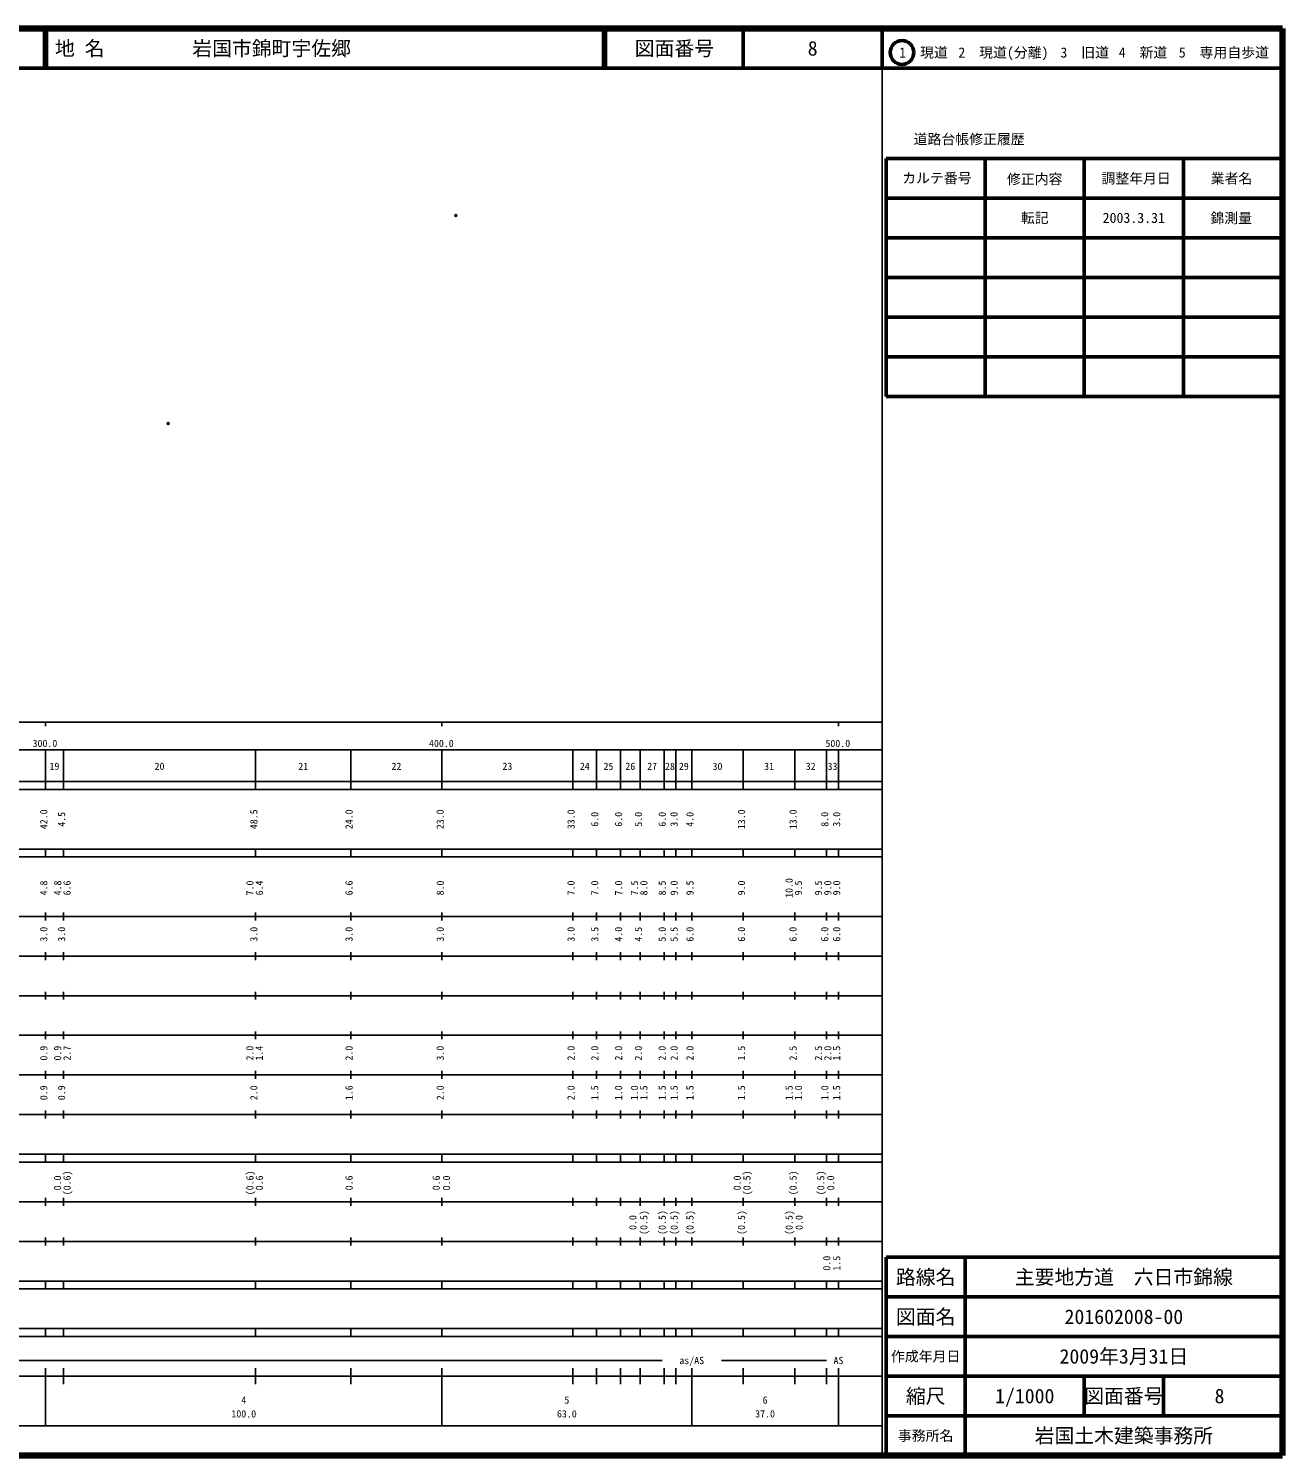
# Model space of a CAD drawing. Units: millimetres on the paper. Extents: x 40 to 680, y 20 to 380.
# Drawn here: x 363.7 to 680, y 20 to 380 of the extents above; entities that cross this region are included whole.
import ezdxf
from ezdxf.enums import TextEntityAlignment as Align

# ---------------------------------------------------------------- set-up
doc = ezdxf.new("R2010")
doc.units = ezdxf.units.MM
doc.header["$PDMODE"] = 32
doc.header["$PDSIZE"] = 0.5
doc.layers.add('M-OTRS', color=6, linetype='Continuous')
doc.layers.add('M-TTL-TXT', color=7, linetype='Continuous')
for name, color, linetype, lineweight in [('M-TTL', 2, 'Continuous', 140), ('M-TTL-BAND', 7, 'Continuous', 25), ('M-TTL-FRAM', 2, 'Continuous', 50), ('M-TTL-LINE', 7, 'Continuous', 50)]:
    doc.layers.add(name, color=color, linetype=linetype, lineweight=lineweight)
doc.styles.add('ＭＳ ゴシック', font='')
doc.styles.get('ＭＳ ゴシック').set_extended_font_data('MS Gothic')

msp = doc.modelspace()

# ---------------------------------------------------------------- linework, layer by layer
at = {"layer": 'M-OTRS'}
for p in [(471.464, 332.841), (398.924, 280.358)]:
    msp.add_point(p, dxfattribs=at)
at = {"layer": 'M-TTL'}
for p, q in [((680, 380), (40, 380)), ((680, 20), (680, 380)), ((40, 20), (680, 20))]:
    msp.add_line(p, q, dxfattribs=at)
at = {"layer": 'M-TTL-BAND'}
for p, q in [((579, 20), (579, 370)), ((40, 205), (579, 205)), ((368, 205), (368, 204)), ((468, 205), (468, 204)), ((568, 205), (568, 204)), ((68, 198), (579, 198)), ((368, 188), (368, 198)), ((372.5, 188), (372.5, 198)), ((421, 188), (421, 198)), ((445, 188), (445, 198)), ((468, 188), (468, 198)), ((501, 188), (501, 198)), ((507, 188), (507, 198)), ((513, 188), (513, 198)), ((518, 188), (518, 198)), ((524, 188), (524, 198)), ((527, 188), (527, 198)), ((531, 188), (531, 198)), ((544, 188), (544, 198)), ((557, 188), (557, 198)), ((565, 188), (565, 198)), ((568, 188), (568, 198)), ((40, 190), (579, 190)), ((40, 188), (579, 188)), ((40, 173), (579, 173)), ((368, 171), (368, 173)), ((372.5, 171), (372.5, 173)), ((421, 171), (421, 173)), ((445, 171), (445, 173)), ((468, 171), (468, 173)), ((501, 171), (501, 173)), ((507, 171), (507, 173)), ((513, 171), (513, 173)), ((518, 171), (518, 173)), ((524, 171), (524, 173)), ((527, 171), (527, 173)), ((531, 171), (531, 173)), ((544, 171), (544, 173)), ((557, 171), (557, 173)), ((565, 171), (565, 173)), ((568, 171), (568, 173)), ((40, 171), (579, 171)), ((40, 156), (579, 156)), ((368, 155), (368, 157)), ((372.5, 155), (372.5, 157)), ((421, 155), (421, 157)), ((445, 155), (445, 157)), ((468, 155), (468, 157)), ((501, 155), (501, 157)), ((507, 155), (507, 157)), ((513, 155), (513, 157)), ((518, 155), (518, 157)), ((524, 155), (524, 157)), ((527, 155), (527, 157)), ((531, 155), (531, 157)), ((544, 155), (544, 157)), ((557, 155), (557, 157)), ((565, 155), (565, 157)), ((568, 155), (568, 157)), ((46, 146), (579, 146)), ((368, 145), (368, 147)), ((372.5, 145), (372.5, 147)), ((421, 145), (421, 147)), ((445, 145), (445, 147)), ((468, 145), (468, 147)), ((501, 145), (501, 147)), ((507, 145), (507, 147)), ((513, 145), (513, 147)), ((518, 145), (518, 147)), ((524, 145), (524, 147)), ((527, 145), (527, 147)), ((531, 145), (531, 147)), ((544, 145), (544, 147)), ((557, 145), (557, 147)), ((565, 145), (565, 147)), ((568, 145), (568, 147)), ((368, 135), (368, 137)), ((372.5, 135), (372.5, 137)), ((421, 135), (421, 137)), ((445, 135), (445, 137)), ((468, 135), (468, 137)), ((501, 135), (501, 137)), ((507, 135), (507, 137)), ((513, 135), (513, 137)), ((518, 135), (518, 137)), ((524, 135), (524, 137)), ((527, 135), (527, 137)), ((531, 135), (531, 137)), ((544, 135), (544, 137)), ((557, 135), (557, 137)), ((565, 135), (565, 137)), ((568, 135), (568, 137)), ((52, 136), (579, 136)), ((46, 126), (579, 126)), ((368, 125), (368, 127)), ((372.5, 125), (372.5, 127)), ((421, 125), (421, 127)), ((445, 125), (445, 127)), ((468, 125), (468, 127)), ((501, 125), (501, 127)), ((507, 125), (507, 127)), ((513, 125), (513, 127)), ((518, 125), (518, 127)), ((524, 125), (524, 127)), ((527, 125), (527, 127)), ((531, 125), (531, 127)), ((544, 125), (544, 127)), ((557, 125), (557, 127)), ((565, 125), (565, 127)), ((568, 125), (568, 127)), ((52, 116), (579, 116)), ((368, 115), (368, 117)), ((372.5, 115), (372.5, 117)), ((421, 115), (421, 117)), ((445, 115), (445, 117)), ((468, 115), (468, 117)), ((501, 115), (501, 117)), ((507, 115), (507, 117)), ((513, 115), (513, 117)), ((518, 115), (518, 117)), ((524, 115), (524, 117)), ((527, 115), (527, 117)), ((531, 115), (531, 117)), ((544, 115), (544, 117)), ((557, 115), (557, 117)), ((565, 115), (565, 117)), ((568, 115), (568, 117)), ((46, 106), (579, 106)), ((368, 105), (368, 107)), ((372.5, 105), (372.5, 107)), ((421, 105), (421, 107)), ((445, 105), (445, 107)), ((468, 105), (468, 107)), ((501, 105), (501, 107)), ((507, 105), (507, 107)), ((513, 105), (513, 107)), ((518, 105), (518, 107)), ((524, 105), (524, 107)), ((527, 105), (527, 107)), ((531, 105), (531, 107)), ((544, 105), (544, 107)), ((557, 105), (557, 107)), ((565, 105), (565, 107)), ((568, 105), (568, 107)), ((40, 96), (579, 96)), ((40, 94), (579, 94)), ((368, 94), (368, 96)), ((372.5, 94), (372.5, 96)), ((421, 94), (421, 96)), ((445, 94), (445, 96)), ((468, 94), (468, 96)), ((501, 94), (501, 96)), ((507, 94), (507, 96)), ((513, 94), (513, 96)), ((518, 94), (518, 96)), ((524, 94), (524, 96)), ((527, 94), (527, 96)), ((531, 94), (531, 96)), ((544, 94), (544, 96)), ((557, 94), (557, 96)), ((565, 94), (565, 96)), ((568, 94), (568, 96)), ((49, 84), (579, 84)), ((368, 83), (368, 85)), ((372.5, 83), (372.5, 85)), ((421, 83), (421, 85)), ((445, 83), (445, 85)), ((468, 83), (468, 85)), ((501, 83), (501, 85)), ((507, 83), (507, 85)), ((513, 83), (513, 85)), ((518, 83), (518, 85)), ((524, 83), (524, 85)), ((527, 83), (527, 85)), ((531, 83), (531, 85)), ((544, 83), (544, 85)), ((557, 83), (557, 85)), ((565, 83), (565, 85)), ((568, 83), (568, 85)), ((40, 74), (579, 74)), ((368, 73), (368, 75)), ((372.5, 73), (372.5, 75)), ((421, 73), (421, 75)), ((445, 73), (445, 75)), ((468, 73), (468, 75)), ((501, 73), (501, 75)), ((507, 73), (507, 75)), ((513, 73), (513, 75)), ((518, 73), (518, 75)), ((524, 73), (524, 75)), ((527, 73), (527, 75)), ((531, 73), (531, 75)), ((544, 73), (544, 75)), ((557, 73), (557, 75)), ((565, 73), (565, 75)), ((568, 73), (568, 75)), ((40, 64), (579, 64)), ((40, 62), (579, 62)), ((368, 62), (368, 64)), ((372.5, 62), (372.5, 64)), ((421, 62), (421, 64)), ((445, 62), (445, 64)), ((468, 62), (468, 64)), ((501, 62), (501, 64)), ((507, 62), (507, 64)), ((513, 62), (513, 64)), ((518, 62), (518, 64)), ((524, 62), (524, 64)), ((527, 62), (527, 64)), ((531, 62), (531, 64)), ((544, 62), (544, 64)), ((557, 62), (557, 64)), ((565, 62), (565, 64)), ((568, 62), (568, 64)), ((40, 52), (579, 52)), ((368, 50), (368, 52)), ((372.5, 50), (372.5, 52)), ((421, 50), (421, 52)), ((445, 50), (445, 52)), ((468, 50), (468, 52)), ((501, 50), (501, 52)), ((507, 50), (507, 52)), ((513, 50), (513, 52)), ((518, 50), (518, 52)), ((524, 50), (524, 52)), ((527, 50), (527, 52)), ((531, 50), (531, 52)), ((544, 50), (544, 52)), ((557, 50), (557, 52)), ((565, 50), (565, 52)), ((568, 50), (568, 52)), ((40, 50), (579, 50)), ((71, 44), (523.5, 44)), ((538.5, 44), (565, 44)), ((40, 40), (579, 40)), ((368, 27.5), (368, 42)), ((372.5, 38), (372.5, 42)), ((421, 38), (421, 42)), ((445, 38), (445, 42)), ((468, 27.5), (468, 42)), ((501, 38), (501, 42)), ((507, 38), (507, 42)), ((513, 38), (513, 42)), ((518, 38), (518, 42)), ((524, 38), (524, 42)), ((527, 38), (527, 42)), ((531, 27.5), (531, 42)), ((544, 38), (544, 42)), ((557, 38), (557, 42)), ((565, 38), (565, 42)), ((568, 27.5), (568, 42)), ((68, 27.5), (579, 27.5))]:
    msp.add_line(p, q, dxfattribs=at)
at = {"layer": 'M-TTL-FRAM'}
for p, q in [((580, 347.197), (580, 287.197)), ((580, 347.197), (680, 347.197)), ((580, 287.197), (680, 287.197)), ((680, 70), (580, 70)), ((580, 70), (580, 20))]:
    msp.add_line(p, q, dxfattribs=at)
at = {"layer": 'M-TTL-LINE'}
for p, q in [((367.75, 380), (367.75, 370)), ((368.25, 380), (368.25, 370)), ((508.747, 380), (508.747, 370)), ((509.247, 380), (509.247, 370)), ((543.997, 380), (543.997, 370)), ((579, 380), (579, 370)), ((40, 370), (680, 370)), ((605, 347.197), (605, 287.197)), ((630, 347.197), (630, 287.197)), ((655, 347.197), (655, 287.197)), ((580, 337.197), (680, 337.197)), ((580, 327.197), (680, 327.197)), ((580, 317.197), (680, 317.197)), ((580, 307.197), (680, 307.197)), ((580, 297.197), (680, 297.197)), ((600, 70), (600, 20)), ((680, 60), (580, 60)), ((680, 50), (580, 50)), ((680, 40), (580, 40)), ((630, 40), (630, 30)), ((650, 40), (650, 30)), ((680, 30), (580, 30))]:
    msp.add_line(p, q, dxfattribs=at)
msp.add_circle((584.031, 373.958), 3, dxfattribs=at)

# ---------------------------------------------------------------- texts
at = {"layer": 'M-TTL-BAND', "style": 'ＭＳ ゴシック'}
for s, p in [('300.0', (367.844, 198.195)), ('400.0', (467.844, 198.195)), ('500.0', (567.844, 198.195)), ('19', (370.25, 192.405)), ('20', (396.75, 192.405)), ('21', (433, 192.405)), ('22', (456.5, 192.405)), ('23', (484.5, 192.405)), ('24', (504, 192.405)), ('25', (510, 192.405)), ('26', (515.5, 192.405)), ('27', (521, 192.405)), ('28', (525.5, 192.405)), ('29', (529, 192.405)), ('30', (537.5, 192.405)), ('31', (550.5, 192.405)), ('32', (561, 192.405)), ('33', (566.5, 192.405)), ('as/AS', (531, 42.5)), ('AS', (568, 42.5)), ('4', (418, 32.523)), ('5', (499.5, 32.523)), ('6', (549.5, 32.523)), ('100.0', (418, 29.033)), ('63.0', (499.5, 29.033)), ('37.0', (549.5, 29.033))]:
    msp.add_text(s, height=1.833, dxfattribs=at).set_placement(p, align=Align.BOTTOM_CENTER)
for s, p in [('42.0', (369, 180.5)), ('4.5', (373.5, 180.5)), ('48.5', (422, 180.5)), ('24.0', (446, 180.5)), ('23.0', (469, 180.5)), ('33.0', (502, 180.5)), ('6.0', (508, 180.5)), ('6.0', (514, 180.5)), ('5.0', (519, 180.5)), ('6.0', (525, 180.5)), ('3.0', (528, 180.5)), ('4.0', (532, 180.5)), ('13.0', (545, 180.5)), ('13.0', (558, 180.5)), ('8.0', (566, 180.5)), ('3.0', (569, 180.5)), ('4.8', (369, 163.174)), ('4.8', (372.5, 163.174)), ('6.6', (374.87, 163.174)), ('7.0', (421, 163.174)), ('6.4', (423.37, 163.174)), ('6.6', (446, 163.174)), ('8.0', (469, 163.174)), ('7.0', (502, 163.174)), ('7.0', (508, 163.174)), ('7.0', (514, 163.174)), ('7.5', (518, 163.174)), ('8.0', (520.37, 163.174)), ('8.5', (525, 163.174)), ('9.0', (528, 163.174)), ('9.5', (532, 163.174)), ('9.0', (545, 163.174)), ('10.0', (557, 163.174)), ('9.5', (559.37, 163.174)), ('9.5', (564.396, 163.174)), ('9.0', (566.766, 163.174)), ('9.0', (569, 163.174)), ('3.0', (369, 151.5)), ('3.0', (373.5, 151.5)), ('3.0', (422, 151.5)), ('3.0', (446, 151.5)), ('3.0', (469, 151.5)), ('3.0', (502, 151.5)), ('3.5', (508, 151.5)), ('4.0', (514, 151.5)), ('4.5', (519, 151.5)), ('5.0', (525, 151.5)), ('5.5', (528, 151.5)), ('6.0', (532, 151.5)), ('6.0', (545, 151.5)), ('6.0', (558, 151.5)), ('6.0', (566, 151.5)), ('6.0', (569, 151.5)), ('0.9', (369, 121.5)), ('0.9', (372.5, 121.5)), ('2.7', (374.87, 121.5)), ('2.0', (421, 121.5)), ('1.4', (423.37, 121.5)), ('2.0', (446, 121.5)), ('3.0', (469, 121.5)), ('2.0', (502, 121.5)), ('2.0', (508, 121.5)), ('2.0', (514, 121.5)), ('2.0', (519, 121.5)), ('2.0', (525, 121.5)), ('2.0', (528, 121.5)), ('2.0', (532, 121.5)), ('1.5', (545, 121.5)), ('2.5', (558, 121.5)), ('2.5', (564.396, 121.5)), ('2.0', (566.766, 121.5)), ('1.5', (569, 121.5)), ('0.9', (369, 111.5)), ('0.9', (373.5, 111.5)), ('2.0', (422, 111.5)), ('1.6', (446, 111.5)), ('2.0', (469, 111.5)), ('2.0', (502, 111.5)), ('1.5', (508, 111.5)), ('1.0', (514, 111.5)), ('1.0', (518, 111.5)), ('1.5', (520.37, 111.5)), ('1.5', (525, 111.5)), ('1.5', (528, 111.5)), ('1.5', (532, 111.5)), ('1.5', (545, 111.5)), ('1.5', (557, 111.5)), ('1.0', (559.37, 111.5)), ('1.0', (566, 111.5)), ('1.5', (569, 111.5)), ('0.0', (372.483, 88.764)), ('(0.6)', (374.87, 88.764)), ('(0.6)', (421, 88.764)), ('0.6', (423.37, 88.764)), ('0.6', (446, 88.764)), ('0.6', (468, 88.764)), ('0.0', (470.592, 88.764)), ('0.0', (543.925, 88.764)), ('(0.5)', (546.37, 88.764)), ('(0.5)', (558, 88.764)), ('(0.5)', (565, 88.764)), ('0.0', (567.504, 88.764)), ('0.0', (517.596, 78.764)), ('(0.5)', (520.37, 78.764)), ('(0.5)', (525, 78.764)), ('(0.5)', (528, 78.764)), ('(0.5)', (532, 78.764)), ('(0.5)', (545, 78.764)), ('(0.5)', (557, 78.764)), ('0.0', (559.541, 78.764)), ('0.0', (566.515, 68.505)), ('1.5', (569.019, 68.505))]:
    msp.add_text(s, height=1.833, rotation=90, dxfattribs=at).set_placement(p, align=Align.BOTTOM_CENTER)
at = {"layer": 'M-TTL-TXT', "style": 'ＭＳ ゴシック'}
for s, p in [('地 名', (370.38, 375)), ('岩国市錦町宇佐郷', (405.024, 375))]:
    msp.add_text(s, height=3.666, dxfattribs=at).set_placement(p, align=Align.MIDDLE_LEFT)
for s, height, p in [('図面番号', 3.666, (526.622, 375)), ('8', 3.666, (561.497, 375)), ('1\u3000現道', 2.566, (589.448, 373.958)), ('2\u3000現道(分離)', 2.566, (609.619, 373.958)), ('3\u3000旧道', 2.566, (630.121, 373.958)), ('4\u3000新道', 2.566, (644.824, 373.958)), ('5\u3000専用自歩道', 2.566, (665.228, 373.958)), ('道路台帳修正履歴', 2.566, (600.968, 352.113)), ('カルテ番号', 2.566, (592.839, 342.277)), ('修正内容', 2.566, (617.509, 342.023)), ('調整年月日', 2.566, (643.089, 342.197)), ('業者名', 2.566, (667.134, 342.197)), ('転記', 2.566, (617.5, 332.245)), ('2003.3.31', 2.566, (642.5, 332.245)), ('錦測量', 2.566, (667.077, 332.189)), ('路線名', 3.666, (590, 65)), ('路線名', 3.666, (590, 65)), ('主要地方道\u3000六日市錦線', 3.666, (640, 65)), ('図面名', 3.666, (590, 55)), ('図面名', 3.666, (590, 55)), ('201602008-00', 3.666, (640, 55)), ('2009年3月31日', 3.666, (640, 45)), ('作成年月日', 2.566, (590, 45)), ('作成年月日', 2.566, (590, 45)), ('縮尺', 3.666, (590, 35)), ('縮尺', 3.666, (590, 35)), ('1/1000', 3.666, (615, 35)), ('図面番号', 3.666, (640, 35)), ('図面番号', 3.666, (640, 35)), ('8', 3.666, (664.125, 35)), ('事務所名', 2.566, (590, 25)), ('事務所名', 2.566, (590, 25)), ('岩国土木建築事務所', 3.666, (640, 25))]:
    msp.add_text(s, height=height, dxfattribs=at).set_placement(p, align=Align.MIDDLE_CENTER)

doc.saveas('drawing.dxf')
